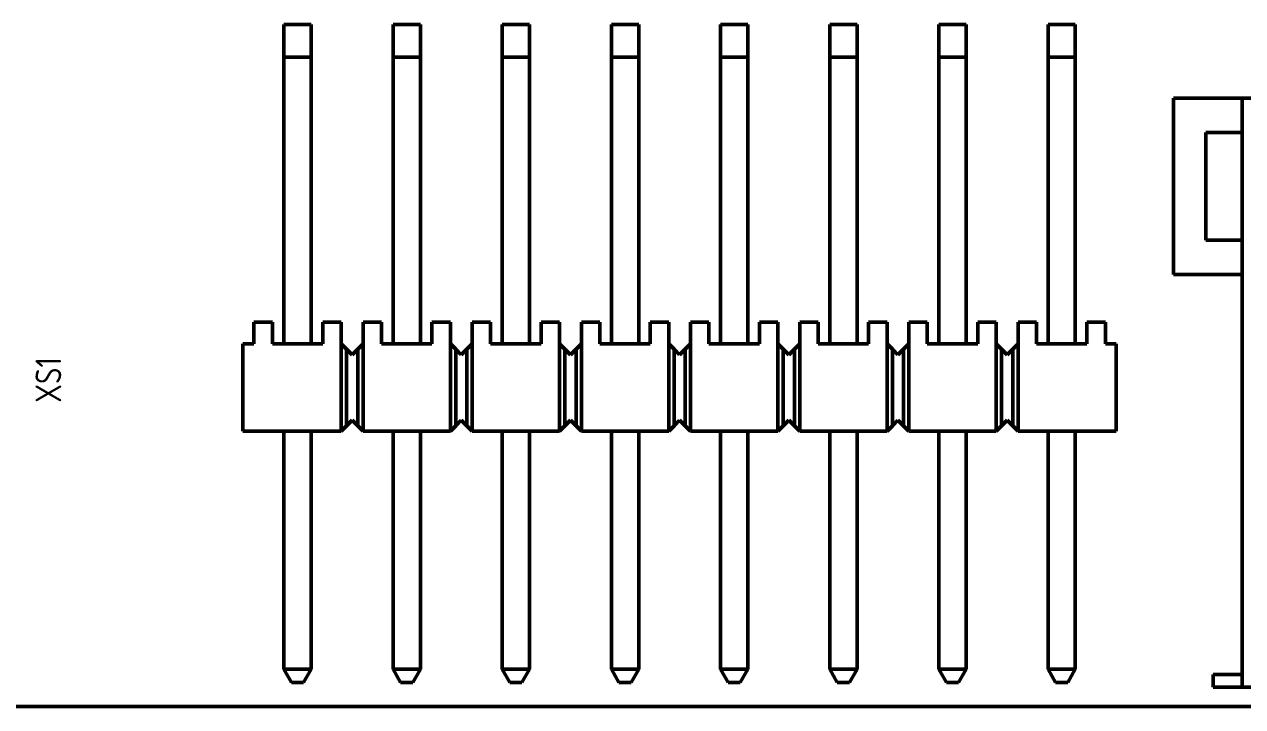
# Model space of a CAD drawing. Extents: x 260 to 1101, y 70 to 664.
# Drawn here: x 408.6 to 465.3, y 350 to 381.7 of the extents above; entities that cross this region are included whole.
import ezdxf

# ---------------------------------------------------------------- set-up
doc = ezdxf.new("R2010")
doc.units = 0
doc.header["$MEASUREMENT"] = 0
doc.layers.add('Основная', color=7, linetype='CONTINUOUS', lineweight=50)
doc.styles.add('GOST type A0', font='', dxfattribs={"oblique": 15, "height": 3.5})
doc.styles.get('GOST type A0').set_extended_font_data('GOST type A')

msp = doc.modelspace()

# ---------------------------------------------------------------- linework, layer by layer
at = {"layer": 'Основная'}
for p, q in [((421.974, 381.693), (420.704, 381.693)), ((420.704, 381.693), (420.704, 380.169)), ((420.704, 381.693), (420.704, 381.641)), ((420.704, 381.693), (421.974, 381.693)), ((421.974, 381.693), (420.704, 381.693)), ((420.704, 381.693), (420.704, 380.169)), ((420.704, 381.693), (420.704, 381.641)), ((420.704, 381.693), (421.974, 381.693)), ((420.704, 381.641), (420.704, 381.489)), ((420.704, 381.641), (420.704, 381.489)), ((421.974, 380.169), (421.974, 381.693)), ((421.974, 381.693), (421.974, 381.641)), ((421.974, 380.169), (421.974, 381.693)), ((421.974, 381.693), (421.974, 381.641)), ((421.974, 381.641), (421.974, 381.489)), ((421.974, 381.641), (421.974, 381.489)), ((427.054, 381.693), (425.784, 381.693)), ((425.784, 381.693), (425.784, 380.169)), ((425.784, 381.693), (427.054, 381.693)), ((425.784, 381.693), (425.784, 381.641)), ((427.054, 381.693), (425.784, 381.693)), ((425.784, 381.693), (425.784, 380.169)), ((425.784, 381.693), (427.054, 381.693)), ((425.784, 381.693), (425.784, 381.641)), ((425.784, 381.641), (425.784, 381.489)), ((425.784, 381.641), (425.784, 381.489)), ((427.054, 380.169), (427.054, 381.693)), ((427.054, 381.693), (427.054, 381.641)), ((427.054, 380.169), (427.054, 381.693)), ((427.054, 381.693), (427.054, 381.641)), ((427.054, 381.641), (427.054, 381.489)), ((427.054, 381.641), (427.054, 381.489)), ((432.134, 381.693), (430.864, 381.693)), ((430.864, 381.693), (430.864, 380.563)), ((430.864, 381.693), (432.134, 381.693)), ((430.864, 381.693), (430.864, 381.641)), ((432.134, 381.693), (430.864, 381.693)), ((430.864, 381.693), (430.864, 380.563)), ((430.864, 381.693), (432.134, 381.693)), ((430.864, 381.693), (430.864, 381.641)), ((430.864, 381.641), (430.864, 381.489)), ((430.864, 381.641), (430.864, 381.489)), ((432.134, 380.169), (432.134, 381.693)), ((432.134, 381.693), (432.134, 381.641)), ((432.134, 380.169), (432.134, 381.693)), ((432.134, 381.693), (432.134, 381.641)), ((432.134, 381.641), (432.134, 381.489)), ((432.134, 381.641), (432.134, 381.489)), ((437.214, 381.693), (435.944, 381.693)), ((435.944, 381.693), (435.944, 380.169)), ((435.944, 381.693), (437.214, 381.693)), ((435.944, 381.693), (435.944, 381.641)), ((437.214, 381.693), (435.944, 381.693)), ((435.944, 381.693), (435.944, 380.169)), ((435.944, 381.693), (437.214, 381.693)), ((435.944, 381.693), (435.944, 381.641)), ((435.944, 381.641), (435.944, 381.489)), ((435.944, 381.641), (435.944, 381.489)), ((437.214, 380.169), (437.214, 381.693)), ((437.214, 381.693), (437.214, 381.641)), ((437.214, 380.169), (437.214, 381.693)), ((437.214, 381.693), (437.214, 381.641)), ((437.214, 381.641), (437.214, 381.489)), ((437.214, 381.641), (437.214, 381.489)), ((442.294, 381.693), (441.024, 381.693)), ((441.024, 381.693), (441.024, 380.169)), ((441.024, 381.693), (442.294, 381.693)), ((441.024, 381.693), (441.024, 381.641)), ((442.294, 381.693), (441.024, 381.693)), ((441.024, 381.693), (441.024, 380.169)), ((441.024, 381.693), (442.294, 381.693)), ((441.024, 381.693), (441.024, 381.641)), ((441.024, 381.641), (441.024, 380.931)), ((441.024, 381.641), (441.024, 381.489)), ((441.024, 381.641), (441.024, 380.931)), ((441.024, 381.641), (441.024, 381.489)), ((442.294, 380.169), (442.294, 381.693)), ((442.294, 381.693), (442.294, 381.641)), ((442.294, 380.169), (442.294, 381.693)), ((442.294, 381.693), (442.294, 381.641)), ((442.294, 381.641), (442.294, 381.489)), ((442.294, 381.641), (442.294, 380.931)), ((442.294, 381.641), (442.294, 381.489)), ((442.294, 381.641), (442.294, 380.931)), ((447.374, 381.693), (446.104, 381.693)), ((446.104, 381.693), (446.104, 380.169)), ((446.104, 381.693), (447.374, 381.693)), ((446.104, 381.693), (446.104, 381.641)), ((447.374, 381.693), (446.104, 381.693)), ((446.104, 381.693), (446.104, 380.169)), ((446.104, 381.693), (447.374, 381.693)), ((446.104, 381.693), (446.104, 381.641)), ((446.104, 381.641), (446.104, 381.489)), ((446.104, 381.641), (446.104, 381.489)), ((447.374, 380.169), (447.374, 381.693)), ((447.374, 381.693), (447.374, 381.641)), ((447.374, 380.169), (447.374, 381.693)), ((447.374, 381.693), (447.374, 381.641)), ((447.374, 381.641), (447.374, 381.489)), ((447.374, 381.641), (447.374, 381.489)), ((452.454, 381.693), (451.184, 381.693)), ((451.184, 381.693), (451.184, 380.169)), ((451.184, 381.693), (452.454, 381.693)), ((451.184, 381.693), (451.184, 381.641)), ((452.454, 381.693), (451.184, 381.693)), ((451.184, 381.693), (451.184, 380.169)), ((451.184, 381.693), (452.454, 381.693)), ((451.184, 381.693), (451.184, 381.641)), ((451.184, 381.641), (451.184, 381.489)), ((451.184, 381.641), (451.184, 381.489)), ((452.454, 381.641), (452.454, 381.693)), ((452.454, 381.641), (452.454, 381.693)), ((452.454, 381.641), (452.454, 381.693)), ((452.454, 381.641), (452.454, 381.693)), ((452.454, 380.169), (452.454, 381.641)), ((452.454, 381.641), (452.454, 381.489)), ((452.454, 380.169), (452.454, 381.641)), ((452.454, 381.641), (452.454, 381.489)), ((457.534, 381.693), (456.264, 381.693)), ((456.264, 381.693), (456.264, 380.169)), ((456.264, 381.693), (457.534, 381.693)), ((456.264, 381.693), (456.264, 381.641)), ((457.534, 381.693), (456.264, 381.693)), ((456.264, 381.693), (456.264, 380.169)), ((456.264, 381.693), (457.534, 381.693)), ((456.264, 381.693), (456.264, 381.641)), ((456.264, 381.641), (456.264, 381.489)), ((456.264, 381.641), (456.264, 381.489)), ((457.534, 380.169), (457.534, 381.693)), ((457.534, 381.693), (457.534, 381.641)), ((457.534, 380.169), (457.534, 381.693)), ((457.534, 381.693), (457.534, 381.641)), ((457.534, 381.641), (457.534, 381.489)), ((457.534, 381.641), (457.534, 381.489)), ((420.704, 381.489), (420.704, 381.245)), ((420.704, 381.489), (420.704, 381.245)), ((420.704, 381.245), (420.704, 380.931)), ((420.704, 381.245), (420.704, 380.931)), ((421.974, 381.489), (421.974, 381.245)), ((421.974, 381.489), (421.974, 381.245)), ((421.974, 381.245), (421.974, 380.931)), ((421.974, 381.245), (421.974, 380.931)), ((425.784, 381.489), (425.784, 381.245)), ((425.784, 381.489), (425.784, 381.245)), ((425.784, 381.245), (425.784, 380.931)), ((425.784, 381.245), (425.784, 380.931)), ((427.054, 381.489), (427.054, 381.245)), ((427.054, 381.489), (427.054, 381.245)), ((427.054, 381.245), (427.054, 380.931)), ((427.054, 381.245), (427.054, 380.931)), ((430.864, 381.489), (430.864, 381.245)), ((430.864, 381.489), (430.864, 381.245)), ((430.864, 381.245), (430.864, 380.931)), ((430.864, 381.245), (430.864, 380.931)), ((432.134, 381.489), (432.134, 381.245)), ((432.134, 381.489), (432.134, 381.245)), ((432.134, 381.245), (432.134, 380.931)), ((432.134, 381.245), (432.134, 380.931)), ((435.944, 381.489), (435.944, 381.245)), ((435.944, 381.489), (435.944, 381.245)), ((435.944, 381.245), (435.944, 380.931)), ((435.944, 381.245), (435.944, 380.931)), ((437.214, 381.489), (437.214, 381.245)), ((437.214, 381.489), (437.214, 381.245)), ((437.214, 381.245), (437.214, 380.931)), ((437.214, 381.245), (437.214, 380.931)), ((441.024, 381.489), (441.024, 381.245)), ((441.024, 381.489), (441.024, 381.245)), ((441.024, 381.245), (441.024, 380.931)), ((441.024, 381.245), (441.024, 380.931)), ((442.294, 381.489), (442.294, 381.245)), ((442.294, 381.489), (442.294, 381.245)), ((442.294, 381.245), (442.294, 380.931)), ((442.294, 381.245), (442.294, 380.931)), ((446.104, 381.489), (446.104, 381.245)), ((446.104, 381.489), (446.104, 381.245)), ((446.104, 381.245), (446.104, 380.931)), ((446.104, 381.245), (446.104, 380.931)), ((447.374, 381.489), (447.374, 381.245)), ((447.374, 381.489), (447.374, 381.245)), ((447.374, 381.245), (447.374, 380.931)), ((447.374, 381.245), (447.374, 380.931)), ((451.184, 381.489), (451.184, 381.245)), ((451.184, 381.489), (451.184, 381.245)), ((451.184, 381.245), (451.184, 380.931)), ((451.184, 381.245), (451.184, 380.931)), ((452.454, 381.489), (452.454, 381.245)), ((452.454, 381.489), (452.454, 381.245)), ((452.454, 381.245), (452.454, 380.931)), ((452.454, 381.245), (452.454, 380.931)), ((456.264, 381.489), (456.264, 381.245)), ((456.264, 381.489), (456.264, 381.245)), ((456.264, 381.245), (456.264, 380.931)), ((456.264, 381.245), (456.264, 380.931)), ((457.534, 381.489), (457.534, 381.245)), ((457.534, 381.489), (457.534, 381.245)), ((457.534, 381.245), (457.534, 380.931)), ((457.534, 381.245), (457.534, 380.931)), ((420.704, 380.931), (420.704, 380.563)), ((420.704, 380.931), (420.704, 380.563)), ((420.704, 380.563), (420.704, 380.169)), ((420.704, 380.563), (420.704, 380.169)), ((421.974, 380.931), (421.974, 380.563)), ((421.974, 380.931), (421.974, 380.563)), ((421.974, 380.563), (421.974, 380.169)), ((421.974, 380.563), (421.974, 380.169)), ((425.784, 380.931), (425.784, 380.563)), ((425.784, 380.931), (425.784, 380.563)), ((425.784, 380.563), (425.784, 380.169)), ((425.784, 380.563), (425.784, 380.169)), ((427.054, 380.931), (427.054, 380.563)), ((427.054, 380.931), (427.054, 380.563)), ((427.054, 380.563), (427.054, 380.169)), ((427.054, 380.563), (427.054, 380.169)), ((430.864, 380.931), (430.864, 380.563)), ((430.864, 380.931), (430.864, 380.563)), ((430.864, 380.563), (430.864, 380.169)), ((430.864, 380.169), (430.864, 380.563)), ((430.864, 380.563), (430.864, 380.169)), ((430.864, 380.169), (430.864, 380.563)), ((432.134, 380.931), (432.134, 380.563)), ((432.134, 380.931), (432.134, 380.563)), ((432.134, 380.563), (432.134, 380.169)), ((432.134, 380.563), (432.134, 380.169)), ((435.944, 380.931), (435.944, 380.563)), ((435.944, 380.931), (435.944, 380.563)), ((435.944, 380.563), (435.944, 380.169)), ((435.944, 380.563), (435.944, 380.169)), ((437.214, 380.931), (437.214, 380.563)), ((437.214, 380.931), (437.214, 380.563)), ((437.214, 380.563), (437.214, 380.169)), ((437.214, 380.563), (437.214, 380.169)), ((441.024, 380.931), (441.024, 380.563)), ((441.024, 380.931), (441.024, 380.563)), ((441.024, 380.563), (441.024, 380.169)), ((441.024, 380.563), (441.024, 380.169)), ((442.294, 380.931), (442.294, 380.563)), ((442.294, 380.931), (442.294, 380.563)), ((442.294, 380.563), (442.294, 380.169)), ((442.294, 380.563), (442.294, 380.169)), ((446.104, 380.931), (446.104, 380.563)), ((446.104, 380.931), (446.104, 380.563)), ((446.104, 380.563), (446.104, 380.169)), ((446.104, 380.563), (446.104, 380.169)), ((447.374, 380.931), (447.374, 380.563)), ((447.374, 380.931), (447.374, 380.563)), ((447.374, 380.563), (447.374, 380.169)), ((447.374, 380.563), (447.374, 380.169)), ((451.184, 380.931), (451.184, 380.563)), ((451.184, 380.931), (451.184, 380.563)), ((451.184, 380.563), (451.184, 380.169)), ((451.184, 380.563), (451.184, 380.169)), ((452.454, 380.931), (452.454, 380.563)), ((452.454, 380.931), (452.454, 380.563)), ((452.454, 380.563), (452.454, 380.169)), ((452.454, 380.563), (452.454, 380.169)), ((456.264, 380.931), (456.264, 380.563)), ((456.264, 380.931), (456.264, 380.563)), ((456.264, 380.563), (456.264, 380.169)), ((456.264, 380.563), (456.264, 380.169)), ((457.534, 380.931), (457.534, 380.563)), ((457.534, 380.931), (457.534, 380.563)), ((457.534, 380.563), (457.534, 380.169)), ((457.534, 380.563), (457.534, 380.169)), ((420.704, 380.169), (420.704, 366.833)), ((420.704, 366.833), (420.704, 380.169)), ((420.704, 380.169), (421.974, 380.169)), ((420.704, 380.169), (420.704, 366.833)), ((420.704, 366.833), (420.704, 380.169)), ((420.704, 380.169), (421.974, 380.169)), ((421.974, 366.833), (421.974, 380.169)), ((421.974, 366.833), (421.974, 380.169)), ((421.974, 366.833), (421.974, 380.169)), ((421.974, 366.833), (421.974, 380.169)), ((425.784, 380.169), (425.784, 366.833)), ((425.784, 366.833), (425.784, 380.169)), ((425.784, 380.169), (427.054, 380.169)), ((425.784, 380.169), (425.784, 366.833)), ((425.784, 366.833), (425.784, 380.169)), ((425.784, 380.169), (427.054, 380.169)), ((427.054, 366.833), (427.054, 380.169)), ((427.054, 366.833), (427.054, 380.169)), ((427.054, 366.833), (427.054, 380.169)), ((427.054, 366.833), (427.054, 380.169)), ((430.864, 380.169), (430.864, 366.833)), ((430.864, 366.833), (430.864, 380.169)), ((430.864, 380.169), (432.134, 380.169)), ((430.864, 380.169), (430.864, 366.833)), ((430.864, 366.833), (430.864, 380.169)), ((430.864, 380.169), (432.134, 380.169)), ((432.134, 366.833), (432.134, 380.169)), ((432.134, 366.833), (432.134, 380.169)), ((432.134, 366.833), (432.134, 380.169)), ((432.134, 366.833), (432.134, 380.169)), ((435.944, 380.169), (435.944, 366.833)), ((435.944, 366.833), (435.944, 380.169)), ((435.944, 380.169), (437.214, 380.169)), ((435.944, 380.169), (435.944, 366.833)), ((435.944, 366.833), (435.944, 380.169)), ((435.944, 380.169), (437.214, 380.169)), ((437.214, 366.833), (437.214, 380.169)), ((437.214, 366.833), (437.214, 380.169)), ((437.214, 366.833), (437.214, 380.169)), ((437.214, 366.833), (437.214, 380.169)), ((441.024, 380.169), (441.024, 366.833)), ((441.024, 366.833), (441.024, 380.169)), ((441.024, 380.169), (442.294, 380.169)), ((441.024, 380.169), (441.024, 366.833)), ((441.024, 366.833), (441.024, 380.169)), ((441.024, 380.169), (442.294, 380.169)), ((442.294, 366.833), (442.294, 380.169)), ((442.294, 366.833), (442.294, 380.169)), ((442.294, 366.833), (442.294, 380.169)), ((442.294, 366.833), (442.294, 380.169)), ((446.104, 380.169), (446.104, 366.833)), ((446.104, 366.833), (446.104, 380.169)), ((446.104, 380.169), (447.374, 380.169)), ((446.104, 380.169), (446.104, 366.833)), ((446.104, 366.833), (446.104, 380.169)), ((446.104, 380.169), (447.374, 380.169)), ((447.374, 366.833), (447.374, 380.169)), ((447.374, 380.169), (447.374, 366.833)), ((447.374, 366.833), (447.374, 380.169)), ((447.374, 380.169), (447.374, 366.833)), ((451.184, 380.169), (451.184, 366.833)), ((451.184, 366.833), (451.184, 380.169)), ((451.184, 380.169), (452.454, 380.169)), ((451.184, 380.169), (451.184, 366.833)), ((451.184, 366.833), (451.184, 380.169)), ((451.184, 380.169), (452.454, 380.169)), ((452.454, 366.833), (452.454, 380.169)), ((452.454, 366.833), (452.454, 380.169)), ((452.454, 366.833), (452.454, 380.169)), ((452.454, 366.833), (452.454, 380.169)), ((456.264, 380.169), (456.264, 366.833)), ((456.264, 366.833), (456.264, 380.169)), ((456.264, 380.169), (457.534, 380.169)), ((456.264, 380.169), (456.264, 366.833)), ((456.264, 366.833), (456.264, 380.169)), ((456.264, 380.169), (457.534, 380.169)), ((457.534, 366.833), (457.534, 380.169)), ((457.534, 380.169), (457.534, 366.833)), ((457.534, 366.833), (457.534, 380.169)), ((457.534, 380.169), (457.534, 366.833)), ((470.85, 378.261), (462.1, 378.261)), ((462.1, 378.261), (462.1, 370.061)), ((462.1, 378.261), (465.3, 378.261)), ((462.1, 370.061), (462.1, 378.261)), ((470.85, 378.261), (462.1, 378.261)), ((462.1, 378.261), (462.1, 370.061)), ((462.1, 378.261), (465.3, 378.261)), ((462.1, 370.061), (462.1, 378.261)), ((465.3, 350.861), (465.3, 378.261)), ((465.3, 378.261), (465.34, 378.261)), ((465.3, 350.861), (465.3, 378.261)), ((465.3, 378.261), (465.34, 378.261)), ((463.6, 371.661), (463.6, 376.661)), ((463.6, 376.661), (465.3, 376.661)), ((463.6, 371.661), (463.6, 376.661)), ((463.6, 376.661), (465.3, 376.661)), ((463.6, 371.661), (465.3, 371.661)), ((463.6, 371.661), (465.3, 371.661)), ((462.1, 370.061), (465.3, 370.061)), ((462.1, 370.061), (465.3, 370.061)), ((462.1, 370.061), (465.3, 370.061)), ((462.1, 370.061), (465.3, 370.061)), ((465.3, 370.061), (465.3, 351.461)), ((465.3, 370.061), (465.3, 351.461)), ((420.166, 367.849), (419.302, 367.849)), ((419.302, 367.849), (419.302, 366.833)), ((419.302, 367.849), (420.166, 367.849)), ((419.302, 367.849), (419.302, 366.833)), ((420.166, 367.849), (419.302, 367.849)), ((419.302, 367.849), (419.302, 366.833)), ((419.302, 367.849), (420.166, 367.849)), ((419.302, 367.849), (419.302, 366.833)), ((420.166, 366.833), (420.166, 367.849)), ((420.166, 367.849), (420.166, 366.833)), ((420.166, 366.833), (420.166, 367.849)), ((420.166, 367.849), (420.166, 366.833)), ((423.372, 367.849), (422.514, 367.849)), ((422.514, 367.849), (422.514, 366.833)), ((422.514, 367.849), (422.514, 366.833)), ((422.514, 367.849), (423.372, 367.849)), ((423.372, 367.849), (422.514, 367.849)), ((422.514, 367.849), (422.514, 366.833)), ((422.514, 367.849), (422.514, 366.833)), ((422.514, 367.849), (423.372, 367.849)), ((423.372, 366.833), (423.372, 367.849)), ((423.372, 367.849), (423.372, 366.833)), ((423.372, 366.833), (423.372, 367.849)), ((423.372, 367.849), (423.372, 366.833)), ((425.246, 367.849), (424.388, 367.849)), ((424.388, 367.849), (424.388, 366.833)), ((424.388, 367.849), (424.388, 366.833)), ((424.388, 367.849), (425.246, 367.849)), ((425.246, 367.849), (424.388, 367.849)), ((424.388, 367.849), (424.388, 366.833)), ((424.388, 367.849), (424.388, 366.833)), ((424.388, 367.849), (425.246, 367.849)), ((425.246, 366.833), (425.246, 367.849)), ((425.246, 367.849), (425.246, 366.833)), ((425.246, 366.833), (425.246, 367.849)), ((425.246, 367.849), (425.246, 366.833)), ((428.452, 367.849), (427.594, 367.849)), ((427.594, 367.849), (427.594, 366.833)), ((427.594, 367.849), (428.452, 367.849)), ((427.594, 367.849), (427.594, 366.833)), ((428.452, 367.849), (427.594, 367.849)), ((427.594, 367.849), (427.594, 366.833)), ((427.594, 367.849), (428.452, 367.849)), ((427.594, 367.849), (427.594, 366.833)), ((428.452, 366.833), (428.452, 367.849)), ((428.452, 367.849), (428.452, 366.833)), ((428.452, 366.833), (428.452, 367.849)), ((428.452, 367.849), (428.452, 366.833)), ((430.326, 367.849), (429.468, 367.849)), ((429.468, 367.849), (429.468, 366.833)), ((429.468, 367.849), (429.468, 366.833)), ((429.468, 367.849), (430.326, 367.849)), ((430.326, 367.849), (429.468, 367.849)), ((429.468, 367.849), (429.468, 366.833)), ((429.468, 367.849), (429.468, 366.833)), ((429.468, 367.849), (430.326, 367.849)), ((430.326, 366.833), (430.326, 367.849)), ((430.326, 367.849), (430.326, 366.833)), ((430.326, 366.833), (430.326, 367.849)), ((430.326, 367.849), (430.326, 366.833)), ((433.532, 367.849), (432.674, 367.849)), ((432.674, 367.849), (432.674, 366.833)), ((432.674, 367.849), (433.532, 367.849)), ((432.674, 367.849), (432.674, 366.833)), ((433.532, 367.849), (432.674, 367.849)), ((432.674, 367.849), (432.674, 366.833)), ((432.674, 367.849), (433.532, 367.849)), ((432.674, 367.849), (432.674, 366.833)), ((433.532, 366.833), (433.532, 367.849)), ((433.532, 367.849), (433.532, 366.833)), ((433.532, 366.833), (433.532, 367.849)), ((433.532, 367.849), (433.532, 366.833)), ((435.406, 367.849), (434.548, 367.849)), ((434.548, 367.849), (434.548, 366.833)), ((434.548, 367.849), (434.548, 366.833)), ((434.548, 367.849), (435.406, 367.849)), ((435.406, 367.849), (434.548, 367.849)), ((434.548, 367.849), (434.548, 366.833)), ((434.548, 367.849), (434.548, 366.833)), ((434.548, 367.849), (435.406, 367.849)), ((435.406, 366.833), (435.406, 367.849)), ((435.406, 367.849), (435.406, 366.833)), ((435.406, 366.833), (435.406, 367.849)), ((435.406, 367.849), (435.406, 366.833)), ((438.612, 367.849), (437.754, 367.849)), ((437.754, 367.849), (437.754, 366.833)), ((437.754, 367.849), (438.612, 367.849)), ((437.754, 367.849), (437.754, 366.833)), ((438.612, 367.849), (437.754, 367.849)), ((437.754, 367.849), (437.754, 366.833)), ((437.754, 367.849), (438.612, 367.849)), ((437.754, 367.849), (437.754, 366.833)), ((438.612, 366.833), (438.612, 367.849)), ((438.612, 366.833), (438.612, 367.849)), ((438.612, 366.833), (438.612, 367.849)), ((438.612, 366.833), (438.612, 367.849)), ((440.486, 367.849), (439.628, 367.849)), ((439.628, 367.849), (439.628, 366.833)), ((439.628, 367.849), (440.486, 367.849)), ((439.628, 367.849), (439.628, 366.833)), ((440.486, 367.849), (439.628, 367.849)), ((439.628, 367.849), (439.628, 366.833)), ((439.628, 367.849), (440.486, 367.849)), ((439.628, 367.849), (439.628, 366.833)), ((440.486, 366.833), (440.486, 367.849)), ((440.486, 366.833), (440.486, 367.849)), ((440.486, 366.833), (440.486, 367.849)), ((440.486, 366.833), (440.486, 367.849)), ((443.692, 367.849), (442.834, 367.849)), ((442.834, 367.849), (442.834, 366.833)), ((442.834, 367.849), (443.692, 367.849)), ((442.834, 367.849), (442.834, 366.833)), ((443.692, 367.849), (442.834, 367.849)), ((442.834, 367.849), (442.834, 366.833)), ((442.834, 367.849), (443.692, 367.849)), ((442.834, 367.849), (442.834, 366.833)), ((443.692, 366.833), (443.692, 367.849)), ((443.692, 367.849), (443.692, 366.833)), ((443.692, 366.833), (443.692, 367.849)), ((443.692, 367.849), (443.692, 366.833)), ((445.566, 367.849), (444.708, 367.849)), ((444.708, 367.849), (444.708, 366.833)), ((444.708, 367.849), (445.566, 367.849)), ((444.708, 367.849), (444.708, 366.833)), ((445.566, 367.849), (444.708, 367.849)), ((444.708, 367.849), (444.708, 366.833)), ((444.708, 367.849), (445.566, 367.849)), ((444.708, 367.849), (444.708, 366.833)), ((445.566, 366.833), (445.566, 367.849)), ((445.566, 367.849), (445.566, 366.833)), ((445.566, 366.833), (445.566, 367.849)), ((445.566, 367.849), (445.566, 366.833)), ((448.772, 367.849), (447.914, 367.849)), ((447.914, 367.849), (447.914, 366.833)), ((447.914, 367.849), (448.772, 367.849)), ((447.914, 367.849), (447.914, 366.833)), ((448.772, 367.849), (447.914, 367.849)), ((447.914, 367.849), (447.914, 366.833)), ((447.914, 367.849), (448.772, 367.849)), ((447.914, 367.849), (447.914, 366.833)), ((448.772, 366.833), (448.772, 367.849)), ((448.772, 367.849), (448.772, 366.833)), ((448.772, 366.833), (448.772, 367.849)), ((448.772, 367.849), (448.772, 366.833)), ((450.646, 367.849), (449.788, 367.849)), ((449.788, 367.849), (449.788, 366.833)), ((449.788, 367.849), (450.646, 367.849)), ((449.788, 367.849), (449.788, 366.833)), ((450.646, 367.849), (449.788, 367.849)), ((449.788, 367.849), (449.788, 366.833)), ((449.788, 367.849), (450.646, 367.849)), ((449.788, 367.849), (449.788, 366.833)), ((450.646, 366.833), (450.646, 367.849)), ((450.646, 367.849), (450.646, 366.833)), ((450.646, 366.833), (450.646, 367.849)), ((450.646, 367.849), (450.646, 366.833)), ((453.852, 367.849), (452.994, 367.849)), ((452.994, 367.849), (452.994, 366.833)), ((452.994, 367.849), (453.852, 367.849)), ((452.994, 367.849), (452.994, 366.833)), ((453.852, 367.849), (452.994, 367.849)), ((452.994, 367.849), (452.994, 366.833)), ((452.994, 367.849), (453.852, 367.849)), ((452.994, 367.849), (452.994, 366.833)), ((453.852, 366.833), (453.852, 367.849)), ((453.852, 367.849), (453.852, 366.833)), ((453.852, 366.833), (453.852, 367.849)), ((453.852, 367.849), (453.852, 366.833)), ((455.726, 367.849), (454.868, 367.849)), ((454.868, 367.849), (454.868, 366.833)), ((454.868, 367.849), (455.726, 367.849)), ((454.868, 367.849), (454.868, 366.833)), ((455.726, 367.849), (454.868, 367.849)), ((454.868, 367.849), (454.868, 366.833)), ((454.868, 367.849), (455.726, 367.849)), ((454.868, 367.849), (454.868, 366.833)), ((455.726, 366.833), (455.726, 367.849)), ((455.726, 367.849), (455.726, 366.833)), ((455.726, 366.833), (455.726, 367.849)), ((455.726, 367.849), (455.726, 366.833)), ((458.938, 367.849), (458.074, 367.849)), ((458.074, 367.849), (458.074, 366.833)), ((458.074, 367.849), (458.074, 366.833)), ((458.074, 367.849), (458.938, 367.849)), ((458.938, 367.849), (458.074, 367.849)), ((458.074, 367.849), (458.074, 366.833)), ((458.074, 367.849), (458.074, 366.833)), ((458.074, 367.849), (458.938, 367.849)), ((458.938, 366.833), (458.938, 367.849)), ((458.938, 367.849), (458.938, 366.833)), ((458.938, 366.833), (458.938, 367.849)), ((458.938, 367.849), (458.938, 366.833)), ((418.8, 366.833), (418.8, 362.769)), ((419.302, 366.833), (418.8, 366.833)), ((418.8, 366.833), (419.302, 366.833)), ((418.8, 366.833), (418.8, 362.769)), ((418.8, 366.833), (418.8, 362.769)), ((419.302, 366.833), (418.8, 366.833)), ((418.8, 366.833), (419.302, 366.833)), ((418.8, 366.833), (418.8, 362.769)), ((420.704, 366.833), (420.166, 366.833)), ((420.166, 366.833), (422.514, 366.833)), ((420.704, 366.833), (420.166, 366.833)), ((420.166, 366.833), (422.514, 366.833)), ((422.514, 366.833), (421.974, 366.833)), ((422.514, 366.833), (421.974, 366.833)), ((423.62, 366.585), (423.372, 366.833)), ((423.372, 362.769), (423.372, 366.833)), ((423.372, 366.833), (423.62, 366.585)), ((423.62, 366.585), (423.372, 366.833)), ((423.372, 362.769), (423.372, 366.833)), ((423.372, 366.833), (423.62, 366.585)), ((424.388, 366.833), (424.14, 366.585)), ((424.14, 366.585), (424.388, 366.833)), ((424.388, 366.833), (424.14, 366.585)), ((424.14, 366.585), (424.388, 366.833)), ((424.388, 362.769), (424.388, 366.833)), ((424.388, 362.769), (424.388, 366.833)), ((425.784, 366.833), (425.246, 366.833)), ((425.246, 366.833), (427.594, 366.833)), ((425.784, 366.833), (425.246, 366.833)), ((425.246, 366.833), (427.594, 366.833)), ((427.594, 366.833), (427.054, 366.833)), ((427.594, 366.833), (427.054, 366.833)), ((428.7, 366.585), (428.452, 366.833)), ((428.452, 362.769), (428.452, 366.833)), ((428.452, 366.833), (428.7, 366.585)), ((428.7, 366.585), (428.452, 366.833)), ((428.452, 362.769), (428.452, 366.833)), ((428.452, 366.833), (428.7, 366.585)), ((429.468, 366.833), (429.22, 366.585)), ((429.22, 366.585), (429.468, 366.833)), ((429.468, 366.833), (429.22, 366.585)), ((429.22, 366.585), (429.468, 366.833)), ((429.468, 362.769), (429.468, 366.833)), ((429.468, 362.769), (429.468, 366.833)), ((430.864, 366.833), (430.326, 366.833)), ((430.326, 366.833), (432.674, 366.833)), ((430.864, 366.833), (430.326, 366.833)), ((430.326, 366.833), (432.674, 366.833)), ((432.674, 366.833), (432.134, 366.833)), ((432.674, 366.833), (432.134, 366.833)), ((433.78, 366.585), (433.532, 366.833)), ((433.532, 362.769), (433.532, 366.833)), ((433.532, 366.833), (433.78, 366.585)), ((433.78, 366.585), (433.532, 366.833)), ((433.532, 362.769), (433.532, 366.833)), ((433.532, 366.833), (433.78, 366.585)), ((434.548, 366.833), (434.3, 366.585)), ((434.3, 366.585), (434.548, 366.833)), ((434.548, 366.833), (434.3, 366.585)), ((434.3, 366.585), (434.548, 366.833)), ((434.548, 362.769), (434.548, 366.833)), ((434.548, 362.769), (434.548, 366.833)), ((435.944, 366.833), (435.406, 366.833)), ((435.406, 366.833), (437.754, 366.833)), ((435.944, 366.833), (435.406, 366.833)), ((435.406, 366.833), (437.754, 366.833)), ((437.754, 366.833), (437.214, 366.833)), ((437.754, 366.833), (437.214, 366.833)), ((438.86, 366.585), (438.612, 366.833)), ((438.612, 366.833), (438.612, 362.769)), ((438.612, 366.833), (438.86, 366.585)), ((438.86, 366.585), (438.612, 366.833)), ((438.612, 366.833), (438.612, 362.769)), ((438.612, 366.833), (438.86, 366.585)), ((439.628, 366.833), (439.38, 366.585)), ((439.38, 366.585), (439.628, 366.833)), ((439.628, 366.833), (439.38, 366.585)), ((439.38, 366.585), (439.628, 366.833)), ((439.628, 366.833), (439.628, 362.769)), ((439.628, 366.833), (439.628, 362.769)), ((441.024, 366.833), (440.486, 366.833)), ((440.486, 366.833), (442.834, 366.833)), ((441.024, 366.833), (440.486, 366.833)), ((440.486, 366.833), (442.834, 366.833)), ((442.834, 366.833), (442.294, 366.833)), ((442.834, 366.833), (442.294, 366.833)), ((443.94, 366.585), (443.692, 366.833)), ((443.692, 366.833), (443.692, 362.769)), ((443.692, 366.833), (443.94, 366.585)), ((443.94, 366.585), (443.692, 366.833)), ((443.692, 366.833), (443.692, 362.769)), ((443.692, 366.833), (443.94, 366.585)), ((444.708, 366.833), (444.46, 366.585)), ((444.46, 366.585), (444.708, 366.833)), ((444.708, 366.833), (444.46, 366.585)), ((444.46, 366.585), (444.708, 366.833)), ((444.708, 366.833), (444.708, 362.769)), ((444.708, 366.833), (444.708, 362.769)), ((446.104, 366.833), (445.566, 366.833)), ((445.566, 366.833), (447.914, 366.833)), ((446.104, 366.833), (445.566, 366.833)), ((445.566, 366.833), (447.914, 366.833)), ((447.914, 366.833), (447.374, 366.833)), ((447.914, 366.833), (447.374, 366.833)), ((449.02, 366.585), (448.772, 366.833)), ((448.772, 366.833), (448.772, 362.769)), ((448.772, 366.833), (449.02, 366.585)), ((449.02, 366.585), (448.772, 366.833)), ((448.772, 366.833), (448.772, 362.769)), ((448.772, 366.833), (449.02, 366.585)), ((449.788, 366.833), (449.54, 366.585)), ((449.54, 366.585), (449.788, 366.833)), ((449.788, 366.833), (449.54, 366.585)), ((449.54, 366.585), (449.788, 366.833)), ((449.788, 362.769), (449.788, 366.833)), ((449.788, 362.769), (449.788, 366.833)), ((451.184, 366.833), (450.646, 366.833)), ((450.646, 366.833), (452.994, 366.833)), ((451.184, 366.833), (450.646, 366.833)), ((450.646, 366.833), (452.994, 366.833)), ((452.994, 366.833), (452.454, 366.833)), ((452.994, 366.833), (452.454, 366.833)), ((454.1, 366.585), (453.852, 366.833)), ((453.852, 366.833), (453.852, 362.769)), ((453.852, 366.833), (454.1, 366.585)), ((454.1, 366.585), (453.852, 366.833)), ((453.852, 366.833), (453.852, 362.769)), ((453.852, 366.833), (454.1, 366.585)), ((454.868, 366.833), (454.62, 366.585)), ((454.62, 366.585), (454.868, 366.833)), ((454.868, 366.833), (454.62, 366.585)), ((454.62, 366.585), (454.868, 366.833)), ((454.868, 366.833), (454.868, 362.769)), ((454.868, 366.833), (454.868, 362.769)), ((456.264, 366.833), (455.726, 366.833)), ((455.726, 366.833), (458.074, 366.833)), ((456.264, 366.833), (455.726, 366.833)), ((455.726, 366.833), (458.074, 366.833)), ((458.074, 366.833), (457.534, 366.833)), ((458.074, 366.833), (457.534, 366.833)), ((459.44, 366.833), (458.938, 366.833)), ((458.938, 366.833), (459.44, 366.833)), ((459.44, 366.833), (458.938, 366.833)), ((458.938, 366.833), (459.44, 366.833)), ((459.44, 362.769), (459.44, 366.833)), ((459.44, 366.833), (459.44, 362.769)), ((459.44, 362.769), (459.44, 366.833)), ((459.44, 366.833), (459.44, 362.769)), ((423.88, 366.325), (423.62, 366.585)), ((423.62, 366.585), (423.88, 366.325)), ((423.62, 363.017), (423.62, 366.585)), ((423.88, 366.325), (423.62, 366.585)), ((423.62, 366.585), (423.88, 366.325)), ((423.62, 363.017), (423.62, 366.585)), ((424.14, 366.585), (423.88, 366.325)), ((423.88, 366.325), (424.14, 366.585)), ((424.14, 366.585), (423.88, 366.325)), ((423.88, 366.325), (424.14, 366.585)), ((424.14, 363.017), (424.14, 366.585)), ((424.14, 363.017), (424.14, 366.585)), ((428.96, 366.325), (428.7, 366.585)), ((428.7, 366.585), (428.96, 366.325)), ((428.7, 363.017), (428.7, 366.585)), ((428.96, 366.325), (428.7, 366.585)), ((428.7, 366.585), (428.96, 366.325)), ((428.7, 363.017), (428.7, 366.585)), ((429.22, 366.585), (428.96, 366.325)), ((428.96, 366.325), (429.22, 366.585)), ((429.22, 366.585), (428.96, 366.325)), ((428.96, 366.325), (429.22, 366.585)), ((429.22, 363.017), (429.22, 366.585)), ((429.22, 363.017), (429.22, 366.585)), ((434.04, 366.325), (433.78, 366.585)), ((433.78, 363.017), (433.78, 366.585)), ((433.78, 366.585), (434.04, 366.325)), ((434.04, 366.325), (433.78, 366.585)), ((433.78, 363.017), (433.78, 366.585)), ((433.78, 366.585), (434.04, 366.325)), ((434.3, 366.585), (434.04, 366.325)), ((434.04, 366.325), (434.3, 366.585)), ((434.3, 366.585), (434.04, 366.325)), ((434.04, 366.325), (434.3, 366.585)), ((434.3, 363.017), (434.3, 366.585)), ((434.3, 363.017), (434.3, 366.585)), ((439.12, 366.325), (438.86, 366.585)), ((438.86, 366.585), (438.86, 363.017)), ((438.86, 366.585), (439.12, 366.325)), ((439.12, 366.325), (438.86, 366.585)), ((438.86, 366.585), (438.86, 363.017)), ((438.86, 366.585), (439.12, 366.325)), ((439.38, 366.585), (439.12, 366.325)), ((439.12, 366.325), (439.38, 366.585)), ((439.38, 366.585), (439.12, 366.325)), ((439.12, 366.325), (439.38, 366.585)), ((439.38, 366.585), (439.38, 363.017)), ((439.38, 366.585), (439.38, 363.017)), ((444.2, 366.325), (443.94, 366.585)), ((443.94, 366.585), (443.94, 363.017)), ((443.94, 366.585), (444.2, 366.325)), ((444.2, 366.325), (443.94, 366.585)), ((443.94, 366.585), (443.94, 363.017)), ((443.94, 366.585), (444.2, 366.325)), ((444.46, 366.585), (444.2, 366.325)), ((444.2, 366.325), (444.46, 366.585)), ((444.46, 366.585), (444.2, 366.325)), ((444.2, 366.325), (444.46, 366.585)), ((444.46, 366.585), (444.46, 363.017)), ((444.46, 366.585), (444.46, 363.017)), ((449.28, 366.325), (449.02, 366.585)), ((449.02, 366.585), (449.02, 363.017)), ((449.02, 366.585), (449.28, 366.325)), ((449.28, 366.325), (449.02, 366.585)), ((449.02, 366.585), (449.02, 363.017)), ((449.02, 366.585), (449.28, 366.325)), ((449.54, 366.585), (449.28, 366.325)), ((449.28, 366.325), (449.54, 366.585)), ((449.54, 366.585), (449.28, 366.325)), ((449.28, 366.325), (449.54, 366.585)), ((449.54, 366.585), (449.54, 363.017)), ((449.54, 366.585), (449.54, 363.017)), ((454.36, 366.325), (454.1, 366.585)), ((454.1, 366.585), (454.1, 363.017)), ((454.1, 366.585), (454.36, 366.325)), ((454.36, 366.325), (454.1, 366.585)), ((454.1, 366.585), (454.1, 363.017)), ((454.1, 366.585), (454.36, 366.325)), ((454.62, 366.585), (454.36, 366.325)), ((454.36, 366.325), (454.62, 366.585)), ((454.62, 366.585), (454.36, 366.325)), ((454.36, 366.325), (454.62, 366.585)), ((454.62, 366.585), (454.62, 363.017)), ((454.62, 366.585), (454.62, 363.017)), ((423.372, 362.769), (423.62, 363.017)), ((423.372, 362.769), (423.62, 363.017)), ((423.372, 362.769), (423.62, 363.017)), ((423.372, 362.769), (423.62, 363.017)), ((423.62, 363.017), (423.88, 363.277)), ((423.62, 363.017), (423.88, 363.277)), ((423.62, 363.017), (423.88, 363.277)), ((423.62, 363.017), (423.88, 363.277)), ((423.88, 363.277), (424.14, 363.017)), ((423.88, 363.277), (424.14, 363.017)), ((423.88, 363.277), (424.14, 363.017)), ((423.88, 363.277), (424.14, 363.017)), ((424.14, 363.017), (424.388, 362.769)), ((424.14, 363.017), (424.388, 362.769)), ((424.14, 363.017), (424.388, 362.769)), ((424.14, 363.017), (424.388, 362.769)), ((428.452, 362.769), (428.7, 363.017)), ((428.452, 362.769), (428.7, 363.017)), ((428.452, 362.769), (428.7, 363.017)), ((428.452, 362.769), (428.7, 363.017)), ((428.7, 363.017), (428.96, 363.277)), ((428.7, 363.017), (428.96, 363.277)), ((428.7, 363.017), (428.96, 363.277)), ((428.7, 363.017), (428.96, 363.277)), ((428.96, 363.277), (429.22, 363.017)), ((428.96, 363.277), (429.22, 363.017)), ((428.96, 363.277), (429.22, 363.017)), ((428.96, 363.277), (429.22, 363.017)), ((429.22, 363.017), (429.468, 362.769)), ((429.22, 363.017), (429.468, 362.769)), ((429.22, 363.017), (429.468, 362.769)), ((429.22, 363.017), (429.468, 362.769)), ((433.532, 362.769), (433.78, 363.017)), ((433.532, 362.769), (433.78, 363.017)), ((433.532, 362.769), (433.78, 363.017)), ((433.532, 362.769), (433.78, 363.017)), ((433.78, 363.017), (434.04, 363.277)), ((433.78, 363.017), (434.04, 363.277)), ((433.78, 363.017), (434.04, 363.277)), ((433.78, 363.017), (434.04, 363.277)), ((434.04, 363.277), (434.3, 363.017)), ((434.04, 363.277), (434.3, 363.017)), ((434.04, 363.277), (434.3, 363.017)), ((434.04, 363.277), (434.3, 363.017)), ((434.3, 363.017), (434.548, 362.769)), ((434.3, 363.017), (434.548, 362.769)), ((434.3, 363.017), (434.548, 362.769)), ((434.3, 363.017), (434.548, 362.769)), ((438.612, 362.769), (438.86, 363.017)), ((438.612, 362.769), (438.86, 363.017)), ((438.612, 362.769), (438.86, 363.017)), ((438.612, 362.769), (438.86, 363.017)), ((438.86, 363.017), (439.12, 363.277)), ((438.86, 363.017), (439.12, 363.277)), ((438.86, 363.017), (439.12, 363.277)), ((438.86, 363.017), (439.12, 363.277)), ((439.12, 363.277), (439.38, 363.017)), ((439.12, 363.277), (439.38, 363.017)), ((439.12, 363.277), (439.38, 363.017)), ((439.12, 363.277), (439.38, 363.017)), ((439.38, 363.017), (439.628, 362.769)), ((439.38, 363.017), (439.628, 362.769)), ((439.38, 363.017), (439.628, 362.769)), ((439.38, 363.017), (439.628, 362.769)), ((443.692, 362.769), (443.94, 363.017)), ((443.692, 362.769), (443.94, 363.017)), ((443.692, 362.769), (443.94, 363.017)), ((443.692, 362.769), (443.94, 363.017)), ((443.94, 363.017), (444.2, 363.277)), ((443.94, 363.017), (444.2, 363.277)), ((443.94, 363.017), (444.2, 363.277)), ((443.94, 363.017), (444.2, 363.277)), ((444.2, 363.277), (444.46, 363.017)), ((444.2, 363.277), (444.46, 363.017)), ((444.2, 363.277), (444.46, 363.017)), ((444.2, 363.277), (444.46, 363.017)), ((444.46, 363.017), (444.708, 362.769)), ((444.46, 363.017), (444.708, 362.769)), ((444.46, 363.017), (444.708, 362.769)), ((444.46, 363.017), (444.708, 362.769)), ((448.772, 362.769), (449.02, 363.017)), ((448.772, 362.769), (449.02, 363.017)), ((448.772, 362.769), (449.02, 363.017)), ((448.772, 362.769), (449.02, 363.017)), ((449.02, 363.017), (449.28, 363.277)), ((449.02, 363.017), (449.28, 363.277)), ((449.02, 363.017), (449.28, 363.277)), ((449.02, 363.017), (449.28, 363.277)), ((449.28, 363.277), (449.54, 363.017)), ((449.28, 363.277), (449.54, 363.017)), ((449.28, 363.277), (449.54, 363.017)), ((449.28, 363.277), (449.54, 363.017)), ((449.54, 363.017), (449.788, 362.769)), ((449.54, 363.017), (449.788, 362.769)), ((449.54, 363.017), (449.788, 362.769)), ((449.54, 363.017), (449.788, 362.769)), ((453.852, 362.769), (454.1, 363.017)), ((453.852, 362.769), (454.1, 363.017)), ((453.852, 362.769), (454.1, 363.017)), ((453.852, 362.769), (454.1, 363.017)), ((454.1, 363.017), (454.36, 363.277)), ((454.1, 363.017), (454.36, 363.277)), ((454.1, 363.017), (454.36, 363.277)), ((454.1, 363.017), (454.36, 363.277)), ((454.36, 363.277), (454.62, 363.017)), ((454.36, 363.277), (454.62, 363.017)), ((454.36, 363.277), (454.62, 363.017)), ((454.36, 363.277), (454.62, 363.017)), ((454.62, 363.017), (454.868, 362.769)), ((454.62, 363.017), (454.868, 362.769)), ((454.62, 363.017), (454.868, 362.769)), ((454.62, 363.017), (454.868, 362.769)), ((418.8, 362.769), (420.704, 362.769)), ((418.8, 362.769), (423.372, 362.769)), ((418.8, 362.769), (420.704, 362.769)), ((418.8, 362.769), (423.372, 362.769)), ((420.704, 362.769), (420.704, 351.695)), ((420.704, 351.695), (420.704, 362.769)), ((420.704, 362.769), (420.704, 351.695)), ((420.704, 351.695), (420.704, 362.769)), ((421.974, 351.695), (421.974, 362.769)), ((421.974, 362.769), (423.372, 362.769)), ((421.974, 351.695), (421.974, 362.769)), ((421.974, 351.695), (421.974, 362.769)), ((421.974, 362.769), (423.372, 362.769)), ((421.974, 351.695), (421.974, 362.769)), ((424.388, 362.769), (425.784, 362.769)), ((424.388, 362.769), (428.452, 362.769)), ((424.388, 362.769), (425.784, 362.769)), ((424.388, 362.769), (428.452, 362.769)), ((425.784, 362.769), (425.784, 351.695)), ((425.784, 351.695), (425.784, 362.769)), ((425.784, 362.769), (425.784, 351.695)), ((425.784, 351.695), (425.784, 362.769)), ((427.054, 351.695), (427.054, 362.769)), ((427.054, 362.769), (428.452, 362.769)), ((427.054, 351.695), (427.054, 362.769)), ((427.054, 351.695), (427.054, 362.769)), ((427.054, 362.769), (428.452, 362.769)), ((427.054, 351.695), (427.054, 362.769)), ((429.468, 362.769), (430.864, 362.769)), ((429.468, 362.769), (433.532, 362.769)), ((429.468, 362.769), (430.864, 362.769)), ((429.468, 362.769), (433.532, 362.769)), ((430.864, 362.769), (430.864, 351.695)), ((430.864, 351.695), (430.864, 362.769)), ((430.864, 362.769), (430.864, 351.695)), ((430.864, 351.695), (430.864, 362.769)), ((432.134, 351.695), (432.134, 362.769)), ((432.134, 362.769), (433.532, 362.769)), ((432.134, 362.769), (432.134, 351.695)), ((432.134, 351.695), (432.134, 362.769)), ((432.134, 362.769), (433.532, 362.769)), ((432.134, 362.769), (432.134, 351.695)), ((434.548, 362.769), (435.944, 362.769)), ((434.548, 362.769), (438.612, 362.769)), ((434.548, 362.769), (435.944, 362.769)), ((434.548, 362.769), (438.612, 362.769)), ((435.944, 362.769), (435.944, 351.695)), ((435.944, 351.695), (435.944, 362.769)), ((435.944, 362.769), (435.944, 351.695)), ((435.944, 351.695), (435.944, 362.769)), ((437.214, 351.695), (437.214, 362.769)), ((437.214, 362.769), (438.612, 362.769)), ((437.214, 351.695), (437.214, 362.769)), ((437.214, 351.695), (437.214, 362.769)), ((437.214, 362.769), (438.612, 362.769)), ((437.214, 351.695), (437.214, 362.769)), ((439.628, 362.769), (441.024, 362.769)), ((439.628, 362.769), (443.692, 362.769)), ((439.628, 362.769), (441.024, 362.769)), ((439.628, 362.769), (443.692, 362.769)), ((441.024, 362.769), (441.024, 351.695)), ((441.024, 351.695), (441.024, 362.769)), ((441.024, 362.769), (441.024, 351.695)), ((441.024, 351.695), (441.024, 362.769)), ((442.294, 351.695), (442.294, 362.769)), ((442.294, 362.769), (443.692, 362.769)), ((442.294, 351.695), (442.294, 362.769)), ((442.294, 351.695), (442.294, 362.769)), ((442.294, 362.769), (443.692, 362.769)), ((442.294, 351.695), (442.294, 362.769)), ((444.708, 362.769), (446.104, 362.769)), ((444.708, 362.769), (448.772, 362.769)), ((444.708, 362.769), (446.104, 362.769)), ((444.708, 362.769), (448.772, 362.769)), ((446.104, 362.769), (446.104, 351.695)), ((446.104, 362.769), (446.104, 351.695)), ((446.104, 362.769), (446.104, 351.695)), ((446.104, 362.769), (446.104, 351.695)), ((447.374, 351.695), (447.374, 362.769)), ((447.374, 362.769), (448.772, 362.769)), ((447.374, 351.695), (447.374, 362.769)), ((447.374, 351.695), (447.374, 362.769)), ((447.374, 362.769), (448.772, 362.769)), ((447.374, 351.695), (447.374, 362.769)), ((449.788, 362.769), (451.184, 362.769)), ((449.788, 362.769), (453.852, 362.769)), ((449.788, 362.769), (451.184, 362.769)), ((449.788, 362.769), (453.852, 362.769)), ((451.184, 362.769), (451.184, 351.695)), ((451.184, 362.769), (451.184, 351.695)), ((451.184, 362.769), (451.184, 351.695)), ((451.184, 362.769), (451.184, 351.695)), ((452.454, 351.695), (452.454, 362.769)), ((452.454, 362.769), (453.852, 362.769)), ((452.454, 362.769), (452.454, 351.695)), ((452.454, 351.695), (452.454, 362.769)), ((452.454, 362.769), (453.852, 362.769)), ((452.454, 362.769), (452.454, 351.695)), ((454.868, 362.769), (456.264, 362.769)), ((454.868, 362.769), (459.44, 362.769)), ((454.868, 362.769), (456.264, 362.769)), ((454.868, 362.769), (459.44, 362.769)), ((456.264, 362.769), (456.264, 351.695)), ((456.264, 351.695), (456.264, 362.769)), ((456.264, 362.769), (456.264, 351.695)), ((456.264, 351.695), (456.264, 362.769)), ((457.534, 351.695), (457.534, 362.769)), ((457.534, 362.769), (459.44, 362.769)), ((457.534, 362.769), (457.534, 351.695)), ((457.534, 351.695), (457.534, 362.769)), ((457.534, 362.769), (459.44, 362.769)), ((457.534, 362.769), (457.534, 351.695)), ((420.704, 351.695), (421.056, 351.085)), ((420.704, 351.695), (421.056, 351.085)), ((420.704, 351.695), (421.974, 351.695)), ((420.704, 351.695), (421.056, 351.085)), ((420.704, 351.695), (421.056, 351.085)), ((420.704, 351.695), (421.974, 351.695)), ((421.622, 351.085), (421.974, 351.695)), ((421.622, 351.085), (421.974, 351.695)), ((421.622, 351.085), (421.974, 351.695)), ((421.622, 351.085), (421.974, 351.695)), ((425.784, 351.695), (426.136, 351.085)), ((425.784, 351.695), (427.054, 351.695)), ((425.784, 351.695), (426.136, 351.085)), ((425.784, 351.695), (426.136, 351.085)), ((425.784, 351.695), (427.054, 351.695)), ((425.784, 351.695), (426.136, 351.085)), ((426.702, 351.085), (427.054, 351.695)), ((426.702, 351.085), (427.054, 351.695)), ((426.702, 351.085), (427.054, 351.695)), ((426.702, 351.085), (427.054, 351.695)), ((430.864, 351.695), (431.216, 351.085)), ((430.864, 351.695), (432.134, 351.695)), ((430.864, 351.695), (431.216, 351.085)), ((430.864, 351.695), (431.216, 351.085)), ((430.864, 351.695), (432.134, 351.695)), ((430.864, 351.695), (431.216, 351.085)), ((431.782, 351.085), (432.134, 351.695)), ((431.782, 351.085), (432.134, 351.695)), ((431.782, 351.085), (432.134, 351.695)), ((431.782, 351.085), (432.134, 351.695)), ((435.944, 351.695), (436.296, 351.085)), ((435.944, 351.695), (437.214, 351.695)), ((435.944, 351.695), (436.296, 351.085)), ((435.944, 351.695), (436.296, 351.085)), ((435.944, 351.695), (437.214, 351.695)), ((435.944, 351.695), (436.296, 351.085)), ((436.862, 351.085), (437.214, 351.695)), ((436.862, 351.085), (437.214, 351.695)), ((436.862, 351.085), (437.214, 351.695)), ((436.862, 351.085), (437.214, 351.695)), ((441.024, 351.695), (441.376, 351.085)), ((441.024, 351.695), (442.294, 351.695)), ((441.024, 351.695), (441.376, 351.085)), ((441.024, 351.695), (441.376, 351.085)), ((441.024, 351.695), (442.294, 351.695)), ((441.024, 351.695), (441.376, 351.085)), ((441.942, 351.085), (442.294, 351.695)), ((441.942, 351.085), (442.294, 351.695)), ((441.942, 351.085), (442.294, 351.695)), ((441.942, 351.085), (442.294, 351.695)), ((446.104, 351.695), (446.456, 351.085)), ((446.104, 351.695), (447.374, 351.695)), ((446.104, 351.695), (446.456, 351.085)), ((446.104, 351.695), (446.456, 351.085)), ((446.104, 351.695), (447.374, 351.695)), ((446.104, 351.695), (446.456, 351.085)), ((447.022, 351.085), (447.374, 351.695)), ((447.022, 351.085), (447.374, 351.695)), ((447.022, 351.085), (447.374, 351.695)), ((447.022, 351.085), (447.374, 351.695)), ((451.184, 351.695), (451.536, 351.085)), ((451.184, 351.695), (452.454, 351.695)), ((451.184, 351.695), (451.536, 351.085)), ((451.184, 351.695), (451.536, 351.085)), ((451.184, 351.695), (452.454, 351.695)), ((451.184, 351.695), (451.536, 351.085)), ((452.102, 351.085), (452.454, 351.695)), ((452.102, 351.085), (452.454, 351.695)), ((452.102, 351.085), (452.454, 351.695)), ((452.102, 351.085), (452.454, 351.695)), ((456.264, 351.695), (456.616, 351.085)), ((456.264, 351.695), (457.534, 351.695)), ((456.264, 351.695), (456.616, 351.085)), ((456.264, 351.695), (456.616, 351.085)), ((456.264, 351.695), (457.534, 351.695)), ((456.264, 351.695), (456.616, 351.085)), ((457.182, 351.085), (457.534, 351.695)), ((457.182, 351.085), (457.534, 351.695)), ((457.182, 351.085), (457.534, 351.695)), ((457.182, 351.085), (457.534, 351.695)), ((421.056, 351.085), (421.622, 351.085)), ((421.056, 351.085), (421.622, 351.085)), ((421.056, 351.085), (421.622, 351.085)), ((421.056, 351.085), (421.622, 351.085)), ((426.136, 351.085), (426.702, 351.085)), ((426.136, 351.085), (426.702, 351.085)), ((426.136, 351.085), (426.702, 351.085)), ((426.136, 351.085), (426.702, 351.085)), ((431.216, 351.085), (431.782, 351.085)), ((431.216, 351.085), (431.782, 351.085)), ((431.216, 351.085), (431.782, 351.085)), ((431.216, 351.085), (431.782, 351.085)), ((436.296, 351.085), (436.862, 351.085)), ((436.296, 351.085), (436.862, 351.085)), ((436.296, 351.085), (436.862, 351.085)), ((436.296, 351.085), (436.862, 351.085)), ((441.376, 351.085), (441.942, 351.085)), ((441.376, 351.085), (441.942, 351.085)), ((441.376, 351.085), (441.942, 351.085)), ((441.376, 351.085), (441.942, 351.085)), ((446.456, 351.085), (447.022, 351.085)), ((446.456, 351.085), (447.022, 351.085)), ((446.456, 351.085), (447.022, 351.085)), ((446.456, 351.085), (447.022, 351.085)), ((451.536, 351.085), (452.102, 351.085)), ((451.536, 351.085), (452.102, 351.085)), ((451.536, 351.085), (452.102, 351.085)), ((451.536, 351.085), (452.102, 351.085)), ((456.616, 351.085), (457.182, 351.085)), ((456.616, 351.085), (457.182, 351.085)), ((456.616, 351.085), (457.182, 351.085)), ((456.616, 351.085), (457.182, 351.085)), ((465.3, 351.461), (463.95, 351.461)), ((463.95, 351.461), (463.95, 350.861)), ((463.95, 351.461), (463.95, 350.861)), ((463.95, 351.461), (465.3, 351.461)), ((465.3, 351.461), (463.95, 351.461)), ((463.95, 351.461), (463.95, 350.861)), ((463.95, 351.461), (463.95, 350.861)), ((463.95, 351.461), (465.3, 351.461)), ((463.95, 350.861), (493.05, 350.861)), ((463.95, 350.861), (465.3, 350.861)), ((463.95, 350.861), (493.05, 350.861)), ((463.95, 350.861), (465.3, 350.861)), ((465.3, 350.861), (465.34, 350.861)), ((465.3, 350.861), (465.34, 350.861)), ((346.5, 349.961), (506.5, 349.961))]:
    msp.add_line(p, q, dxfattribs=at)

# ---------------------------------------------------------------- texts
at = {"layer": 'Основная', "style": 'GOST type A0'}
msp.add_text('XS1', height=1.2, rotation=90, dxfattribs=at).set_placement((410.342, 364.094))

doc.saveas('drawing.dxf')
